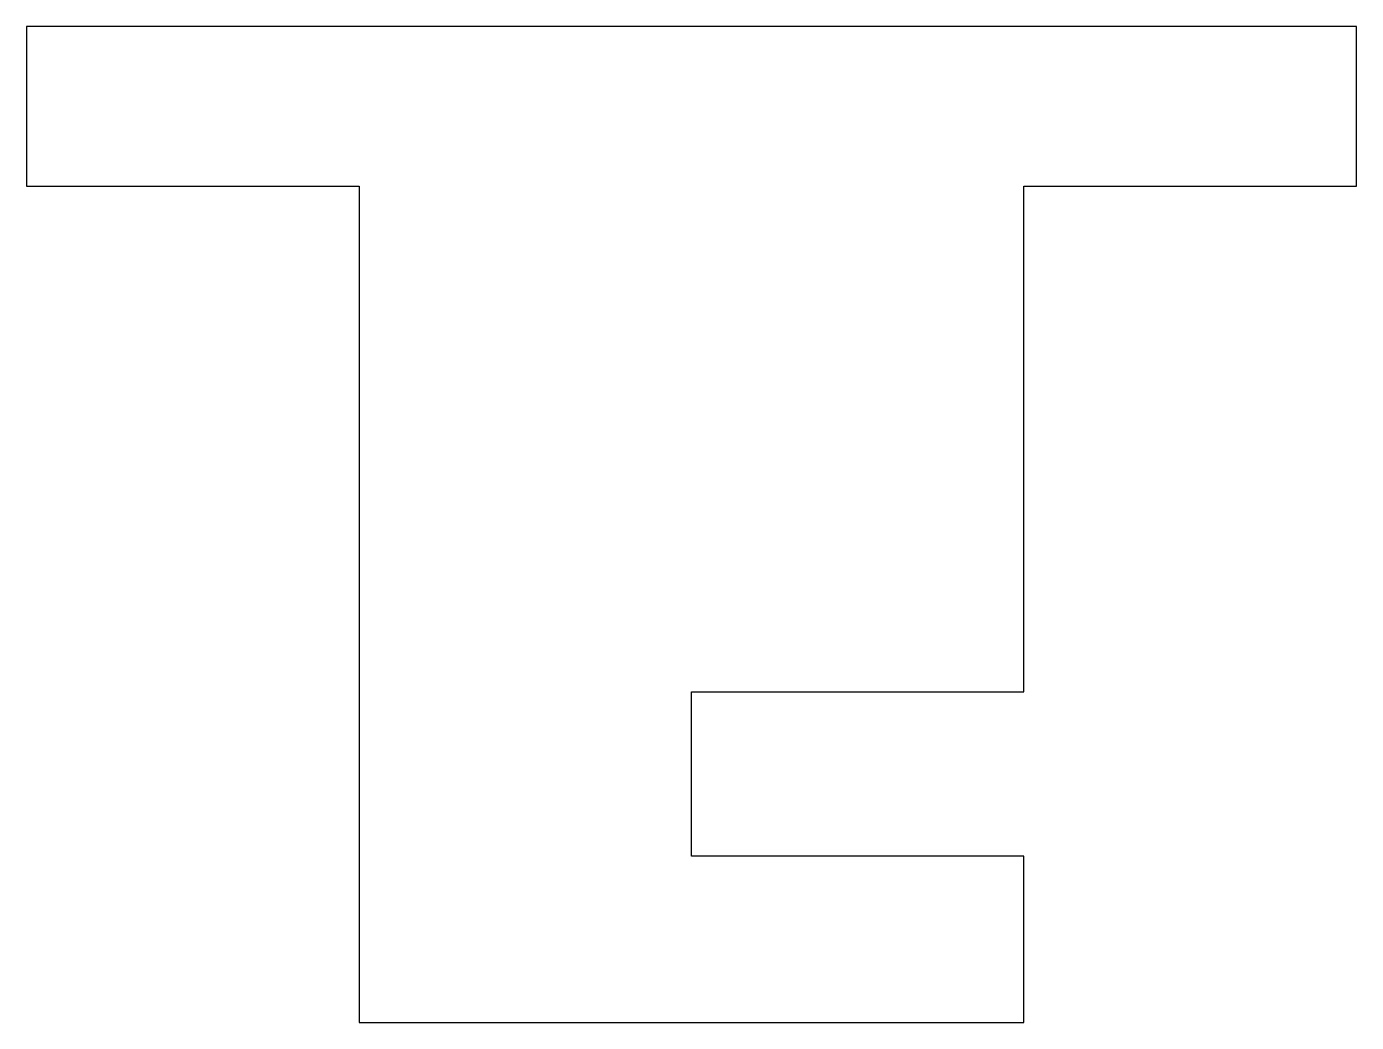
# Model space of a CAD drawing. Header units: millimetres. Extents: x 3715.3 to 3740.7, y 1227.9 to 1246.9.
import ezdxf

# ---------------------------------------------------------------- set-up
doc = ezdxf.new("R2010")
doc.units = ezdxf.units.MM

msp = doc.modelspace()

# ---------------------------------------------------------------- linework, layer by layer
at = {"color": 254, "true_color": 0xcad1ee, "extrusion": (5.11389e-17, -2.3494e-16, -1)}
for p, q in [((3715.281, 1246.886, -335.94), (3715.281, 1243.838, -335.94)), ((3740.681, 1246.886, -335.94), (3715.281, 1246.886, -335.94)), ((3740.681, 1243.838, -335.94), (3740.681, 1246.886, -335.94)), ((3715.281, 1243.838, -335.94), (3721.631, 1243.838, -335.94)), ((3721.631, 1243.838, -335.94), (3721.631, 1227.86, -335.94)), ((3734.331, 1243.838, -335.94), (3740.681, 1243.838, -335.94)), ((3734.331, 1234.179, -335.94), (3734.331, 1243.838, -335.94)), ((3727.981, 1234.179, -335.94), (3734.331, 1234.179, -335.94)), ((3727.981, 1231.036, -335.94), (3727.981, 1234.179, -335.94)), ((3734.331, 1231.036, -335.94), (3727.981, 1231.036, -335.94)), ((3734.331, 1227.86, -335.94), (3734.331, 1231.036, -335.94)), ((3721.631, 1227.86, -335.94), (3734.331, 1227.86, -335.94))]:
    msp.add_line(p, q, dxfattribs=at)

doc.saveas('drawing.dxf')
